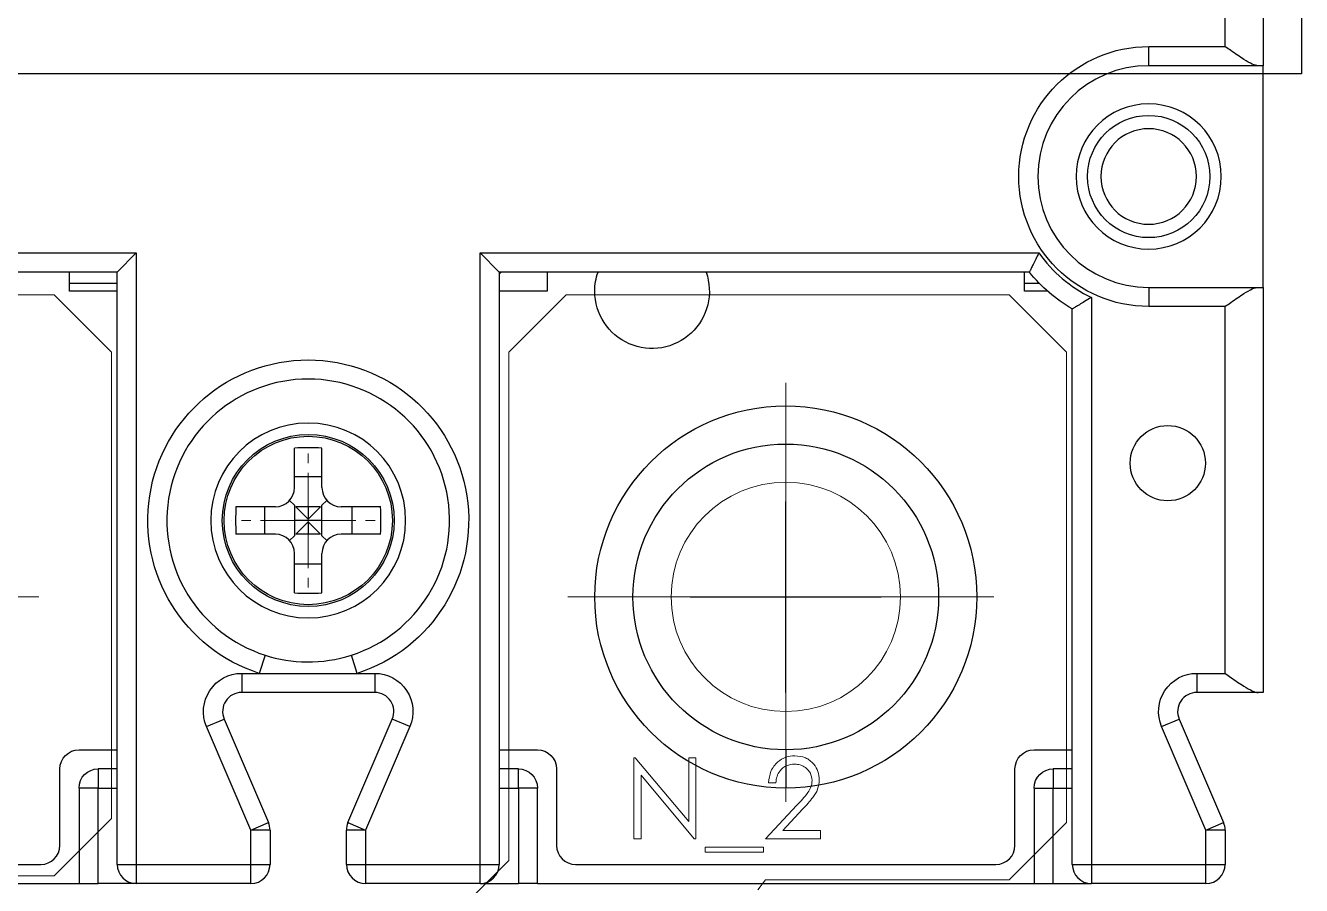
# Model space of a CAD drawing. Header units: millimetres. Extents: x 60229 to 91621, y 21923 to 36546.
# Drawn here: x 82762.3 to 82795.7, y 30088.6 to 30111.1 of the extents above; entities that cross this region are included whole.
import ezdxf

# ---------------------------------------------------------------- set-up
doc = ezdxf.new("R2010")
doc.units = ezdxf.units.MM
doc.linetypes.add('AM_ISO08W050', pattern=[18, 12, -1.5, 3, -1.5])
doc.linetypes.add('CENTER', pattern=[2, 1.25, -0.25, 0.25, -0.25])
for name, color, linetype in [('1', 7, 'Continuous'), ('DEF_AXIS', 7, 'Continuous'), ('DEF_FEATURE', 7, 'Continuous')]:
    doc.layers.add(name, color=color, linetype=linetype)
doc.layers.add('AM_07_중심선', color=1, linetype='AM_ISO08W050', lineweight=18)

# ---------------------------------------------------------------- blocks, each defined once
blk = doc.blocks.new('PS2-40S3P40G-DM')
at = {"color": 7, "linetype": 'Continuous', "lineweight": 0}
for p, q in [((64.805, 63.092), (76.505, 63.092)), ((76.505, 63.092), (78.005, 61.592)), ((88.405, 61.592), (89.905, 63.092)), ((89.905, 63.092), (101.505, 63.092)), ((101.505, 63.092), (103.005, 61.592)), ((78.005, 61.592), (78.005, 49.392)), ((88.405, 48.292), (88.405, 61.592)), ((103.005, 61.592), (103.005, 49.292)), ((91.677, 48.865), (91.677, 50.981)), ((91.677, 50.981), (91.717, 50.981)), ((91.717, 50.981), (93.115, 49.315)), ((93.115, 49.315), (93.115, 50.981)), ((93.115, 50.981), (93.305, 50.981)), ((93.305, 50.981), (93.305, 48.865)), ((93.262, 48.865), (91.867, 50.527)), ((91.867, 50.527), (91.867, 48.865)), ((95.395, 50.33), (95.205, 50.33)), ((95.123, 48.865), (95.944, 49.741)), ((96.106, 49.647), (95.576, 49.082)), ((76.505, 47.892), (78.005, 49.392)), ((101.505, 47.792), (103.005, 49.292)), ((91.867, 48.865), (91.677, 48.865)), ((93.305, 48.865), (93.262, 48.865)), ((96.561, 48.865), (95.123, 48.865)), ((95.576, 49.082), (96.561, 49.082)), ((96.561, 49.082), (96.561, 48.865)), ((93.549, 48.648), (95.069, 48.648)), ((93.549, 48.512), (93.549, 48.648)), ((95.069, 48.512), (93.549, 48.512)), ((95.069, 48.648), (95.069, 48.512)), ((88.405, 48.292), (87.405, 47.292)), ((76.505, 47.892), (72.605, 47.892)), ((94.926, 47.528), (95.125, 47.792)), ((95.125, 47.792), (101.505, 47.792))]:
    blk.add_line(p, q, dxfattribs=at)
at = {"color": 1, "lineweight": -3}
for p, q in [((95.655, 52.692), (95.655, 57.692)), ((93.155, 55.192), (98.155, 55.192))]:
    blk.add_line(p, q, dxfattribs=at)
at = {"color": 7, "linetype": 'Continuous', "lineweight": 0}
blk.add_circle((95.655, 55.192), 3, dxfattribs=at)
for points, knots in [([(95.205, 50.33), (95.217, 50.433), (95.242, 50.639), (95.422, 50.874), (95.652, 51.015), (95.814, 51.029), (95.895, 51.036)], [0, 0, 0, 0, 0.280029, 0.559514, 0.779668, 1, 1, 1, 1]), ([(95.885, 50.819), (95.813, 50.811), (95.668, 50.796), (95.505, 50.664), (95.417, 50.499), (95.402, 50.386), (95.395, 50.33)], [0, 0, 0, 0, 0.27969, 0.558782, 0.779141, 1, 1, 1, 1]), ([(96.344, 50.389), (96.335, 50.455), (96.318, 50.586), (96.188, 50.724), (96.04, 50.807), (95.937, 50.815), (95.885, 50.819)], [0, 0, 0, 0, 0.279127, 0.558979, 0.779351, 1, 1, 1, 1]), ([(95.895, 51.036), (95.989, 51.027), (96.178, 51.009), (96.388, 50.837), (96.514, 50.628), (96.528, 50.48), (96.534, 50.406)], [0, 0, 0, 0, 0.279893, 0.559186, 0.779573, 1, 1, 1, 1]), ([(95.944, 49.741), (96.046, 49.845), (96.187, 49.991), (96.327, 50.217), (96.339, 50.332), (96.344, 50.389)], [0, 0, 0, 0, 0.560721, 0.780535, 1, 1, 1, 1]), ([(96.534, 50.406), (96.526, 50.322), (96.509, 50.154), (96.339, 49.901), (96.195, 49.743), (96.106, 49.647)], [0, 0, 0, 0, 0.279291, 0.559157, 1, 1, 1, 1])]:
    blk.add_open_spline(points, degree=3, knots=knots, dxfattribs=at)
blk = doc.blocks.new('HGM-100AF(4P)')
at = {"color": 1, "ltscale": 5}
blk.add_lwpolyline([(-50.613, 25.184), (51.387, 25.184), (51.387, -43.816), (-50.613, -43.816)], close=True, dxfattribs=at)
at = {"layer": '1', "color": 7, "linetype": 'Continuous'}
for p, q in [((49.387, -43.1), (49.387, -28.9)), ((50.387, -29), (50.387, -43.6)), ((47.387, -43.1), (49.387, -43.1)), ((47.387, -43.6), (47.387, -43.1)), ((50.253, -43.6), (47.387, -43.6)), ((50.387, -43.6), (50.253, -43.6)), ((50.387, -49.4), (50.387, -43.6)), ((4.887, -48.5), (20.887, -48.5)), ((20.887, -48.5), (20.387, -49)), ((20.887, -48.5), (20.887, -64.5)), ((29.887, -48.5), (44.514, -48.5)), ((29.887, -64.5), (29.887, -48.5)), ((29.887, -48.5), (30.387, -49)), ((20.387, -49), (5.387, -49)), ((19.137, -49.5), (19.137, -49)), ((20.387, -64.5), (20.387, -49)), ((44.264, -49), (30.387, -49)), ((30.387, -49), (30.387, -64.5)), ((31.637, -49), (31.637, -49.5)), ((44.137, -49.5), (44.137, -49)), ((20.387, -49.3), (19.136, -49.3)), ((44.53, -49.3), (44.137, -49.3)), ((47.387, -49.4), (50.253, -49.4)), ((47.387, -49.4), (47.387, -49.9)), ((50.253, -49.4), (50.387, -49.4)), ((50.387, -49.4), (50.387, -60)), ((20.387, -49.5), (19.137, -49.5)), ((31.637, -49.5), (30.387, -49.5)), ((44.741, -49.5), (44.137, -49.5)), ((45.887, -49.662), (45.887, -64.5)), ((45.387, -64.5), (45.387, -49.964)), ((49.387, -49.9), (47.387, -49.9)), ((49.387, -59.5), (49.387, -49.9)), ((24.258, -59.024), (24.106, -59.5)), ((26.667, -59.5), (26.515, -59.024)), ((23.645, -59.5), (24.106, -59.5)), ((23.645, -59.5), (23.645, -60)), ((24.106, -59.5), (26.667, -59.5)), ((26.667, -59.5), (27.128, -59.5)), ((27.128, -59.5), (27.128, -60)), ((48.645, -59.5), (49.387, -59.5)), ((48.645, -59.5), (48.645, -60)), ((27.128, -60), (23.645, -60)), ((50.253, -60), (48.645, -60)), ((50.387, -60), (50.253, -60)), ((22.726, -60.894), (23.185, -60.697)), ((23.185, -60.697), (24.346, -63.406)), ((26.427, -63.406), (27.588, -60.697)), ((28.047, -60.894), (27.588, -60.697)), ((47.726, -60.894), (48.185, -60.697)), ((48.185, -60.697), (49.346, -63.406)), ((23.887, -63.603), (22.726, -60.894)), ((28.047, -60.894), (26.887, -63.603)), ((48.887, -63.603), (47.726, -60.894)), ((19.387, -61.5), (20.387, -61.5)), ((30.387, -61.5), (31.387, -61.5)), ((37.887, -61.5), (37.887, -62.5)), ((44.387, -61.5), (45.387, -61.5)), ((18.887, -64), (18.887, -62)), ((19.887, -62), (19.887, -62.5)), ((20.387, -62), (19.887, -62)), ((30.887, -62), (30.387, -62)), ((30.887, -62.5), (30.887, -62)), ((31.887, -62), (31.887, -64)), ((43.887, -64), (43.887, -62)), ((44.887, -62), (44.887, -62.5)), ((45.387, -62), (44.887, -62)), ((19.887, -62.5), (19.387, -62.5)), ((19.387, -62.5), (19.387, -65)), ((19.887, -62.5), (20.387, -62.5)), ((19.887, -65), (19.887, -62.5)), ((30.387, -62.5), (30.887, -62.5)), ((30.887, -62.5), (30.887, -65)), ((31.387, -62.5), (30.887, -62.5)), ((31.387, -65), (31.387, -62.5)), ((44.387, -62.5), (44.387, -65)), ((44.387, -62.5), (44.887, -62.5)), ((44.887, -65), (44.887, -62.5)), ((44.887, -62.5), (45.387, -62.5)), ((23.887, -63.603), (24.346, -63.406)), ((26.427, -63.406), (26.887, -63.603)), ((48.887, -63.603), (49.346, -63.406)), ((23.887, -64.5), (23.887, -63.603)), ((24.387, -63.603), (23.887, -63.603)), ((24.387, -63.603), (24.387, -64.5)), ((26.887, -63.603), (26.387, -63.603)), ((26.387, -64.5), (26.387, -63.603)), ((26.887, -63.603), (26.887, -64.5)), ((48.887, -64.5), (48.887, -63.603)), ((49.387, -63.603), (48.887, -63.603)), ((49.387, -63.603), (49.387, -64.5)), ((7.387, -64.5), (18.387, -64.5)), ((20.387, -64.5), (20.887, -64.5)), ((20.887, -64.5), (23.887, -64.5)), ((20.887, -64.5), (20.887, -65)), ((23.887, -65), (23.887, -64.5)), ((23.887, -64.5), (24.387, -64.5)), ((26.387, -64.5), (26.887, -64.5)), ((26.887, -64.5), (29.887, -64.5)), ((26.887, -64.5), (26.887, -65)), ((29.887, -64.5), (30.387, -64.5)), ((29.887, -65), (29.887, -64.5)), ((32.387, -64.5), (43.387, -64.5)), ((45.387, -64.5), (45.887, -64.5)), ((45.887, -64.5), (48.887, -64.5)), ((45.887, -64.5), (45.887, -65)), ((48.887, -65), (48.887, -64.5)), ((48.887, -64.5), (49.387, -64.5)), ((6.387, -65), (19.387, -65)), ((19.387, -65), (19.887, -65)), ((20.887, -65), (19.887, -65)), ((23.887, -65), (20.887, -65)), ((29.887, -65), (26.887, -65)), ((29.887, -65), (30.887, -65)), ((31.387, -65), (30.887, -65)), ((31.387, -65), (44.387, -65)), ((44.387, -65), (44.887, -65)), ((44.887, -65), (45.887, -65)), ((48.887, -65), (45.887, -65))]:
    blk.add_line(p, q, dxfattribs=at)
at = {"layer": '1', "color": 7, "linetype": 'Continuous', "extrusion": (0, 0, -1)}
for centre, radius in [((-47.387, -46.5), 1.9), ((-47.387, -46.5), 1.25), ((-25.387, -55.5), 2.55), ((-25.387, -55.5), 2.55)]:
    blk.add_circle(centre, radius, dxfattribs=at)
at = {"layer": '1', "color": 7, "linetype": 'Continuous'}
for centre, radius in [((47.387, -46.5), 1.6), ((47.887, -54), 0.985), ((25.387, -55.5), 2.25), ((25.387, -55.5), 2.25)]:
    blk.add_circle(centre, radius, dxfattribs=at)
at = {"layer": '1', "color": 7, "linetype": 'Continuous', "extrusion": (0, 0, -1)}
for centre, radius, start, end in [((-47.387, -46.5), 3.4, 270, 90), ((-29.617, -48), 1.3, 230.2855, 233.6956), ((-34.387, -49.5), 1.5, 160.5319, 0), ((-34.387, -49.5), 1.5, 0, 19.4681), ((-47.387, -46.5), 4, 300, 321.3178), ((-25.387, -55.5), 4.2, 287.7528, 252.2472), ((-37.887, -57.5), 5, 270, 180), ((-37.887, -57.5), 4, 270, 90), ((-37.887, -57.5), 4, 90, 180), ((-37.887, -57.5), 5, 180, 270), ((-37.887, -57.5), 4, 180, 270), ((-23.645, -60.5), 1, 336.8014, 90), ((-27.128, -60.5), 1, 90, 203.1986), ((-48.645, -60.5), 1, 336.8014, 90), ((-19.387, -62), 0.5, 0, 90), ((-31.387, -62), 0.5, 90, 180), ((-44.387, -62), 0.5, 0, 90), ((-19.887, -62.5), 0.5, 0, 90), ((-30.887, -62.5), 0.5, 90, 180), ((-44.887, -62.5), 0.5, 0, 90)]:
    blk.add_arc(centre, radius, start, end, dxfattribs=at)
at = {"layer": '1', "color": 7, "linetype": 'Continuous'}
for centre, radius, start, end in [((47.387, -46.5), 2.9, 90, 270), ((47.387, -46.5), 3.5, 214.8499, 244.6231), ((25.387, -55.5), 3.7, 287.7528, 252.2472), ((23.645, -60.5), 0.5, 90, 203.1986), ((27.128, -60.5), 0.5, 336.8014, 90), ((48.645, -60.5), 0.5, 90, 203.1986), ((23.887, -63.603), 0.5, 0, 23.1986), ((26.887, -63.603), 0.5, 156.8014, 180), ((48.887, -63.603), 0.5, 0, 23.1986), ((18.387, -64), 0.5, 270, 0), ((32.387, -64), 0.5, 180, 270), ((43.387, -64), 0.5, 270, 0), ((20.887, -64.5), 0.5, 180, 270), ((23.887, -64.5), 0.5, 270, 0), ((26.887, -64.5), 0.5, 180, 270), ((29.887, -64.5), 0.5, 270, 0), ((45.887, -64.5), 0.5, 180, 270), ((48.887, -64.5), 0.5, 270, 0)]:
    blk.add_arc(centre, radius, start, end, dxfattribs=at)
for points, knots in [([(50.253, -43.6), (50.21, -43.6), (50.157, -43.583), (50.032, -43.528), (49.957, -43.485), (49.771, -43.368), (49.654, -43.288), (49.49, -43.173), (49.441, -43.138), (49.39, -43.102), (49.388, -43.101), (49.387, -43.1)], [0, 0, 0, 0, 0.218238, 0.218238, 0.476822, 0.476822, 0.842206, 0.842206, 0.994598, 0.994598, 1, 1, 1, 1]), ([(44.514, -48.5), (44.514, -48.501), (44.513, -48.503), (44.485, -48.556), (44.458, -48.609), (44.407, -48.71), (44.382, -48.758), (44.341, -48.842), (44.323, -48.878), (44.295, -48.937), (44.283, -48.96), (44.268, -48.992), (44.264, -49), (44.264, -49)], [0, 0, 0, 0, 0.005958, 0.005958, 0.218171, 0.218171, 0.430811, 0.430811, 0.625102, 0.625102, 0.812312, 0.812312, 1, 1, 1, 1]), ([(49.387, -49.9), (49.388, -49.899), (49.39, -49.898), (49.441, -49.862), (49.49, -49.827), (49.654, -49.712), (49.771, -49.632), (49.957, -49.515), (50.032, -49.472), (50.157, -49.417), (50.21, -49.4), (50.253, -49.4)], [0, 0, 0, 0, 0.005402, 0.005402, 0.157794, 0.157794, 0.523178, 0.523178, 0.781762, 0.781762, 1, 1, 1, 1]), ([(45.887, -49.662), (45.885, -49.663), (45.884, -49.664), (45.824, -49.702), (45.765, -49.738), (45.661, -49.802), (45.614, -49.83), (45.535, -49.877), (45.501, -49.897), (45.446, -49.93), (45.424, -49.942), (45.395, -49.96), (45.387, -49.964), (45.387, -49.964)], [0, 0, 0, 0, 0.005546, 0.005546, 0.248681, 0.248681, 0.458814, 0.458814, 0.645122, 0.645122, 0.822703, 0.822703, 1, 1, 1, 1]), ([(24.258, -59.024), (24.61, -59.136), (24.981, -59.196), (25.743, -59.204), (26.14, -59.144), (26.515, -59.024)], [0, 0, 0, 0, 0.483534, 0.483534, 1, 1, 1, 1]), ([(49.387, -59.5), (49.388, -59.501), (49.39, -59.502), (49.441, -59.538), (49.49, -59.573), (49.654, -59.688), (49.771, -59.768), (49.957, -59.885), (50.032, -59.928), (50.157, -59.983), (50.21, -60), (50.253, -60)], [0, 0, 0, 0, 0.005402, 0.005402, 0.157794, 0.157794, 0.523178, 0.523178, 0.781762, 0.781762, 1, 1, 1, 1])]:
    blk.add_open_spline(points, degree=3, knots=knots, dxfattribs=at)
at = {"layer": 'AM_07_중심선', "ltscale": 3}
for p, q in [((37.887, -57.5), (37.887, -51.895)), ((12.887, -57.5), (18.335, -57.5)), ((37.887, -57.5), (32.179, -57.5)), ((37.887, -57.5), (37.887, -62.862)), ((37.887, -57.5), (43.335, -57.5))]:
    blk.add_line(p, q, dxfattribs=at)
at = {"layer": 'AM_07_중심선', "color": 1, "linetype": 'CENTER'}
for q in [(25.387, -53.5), (23.386, -55.5), (25.387, -57.5), (27.387, -55.5)]:
    blk.add_line((25.387, -55.5), q, dxfattribs=at)
at = {"layer": 'DEF_AXIS', "color": 7, "linetype": 'Continuous'}
for p, q in [((25.747, -54.355), (25.027, -54.355)), ((24.242, -55.14), (24.242, -55.86)), ((25.387, -55.462), (25.065, -55.14)), ((25.708, -55.14), (25.065, -55.14)), ((25.387, -55.462), (25.708, -55.14)), ((25.387, -55.14), (25.387, -55.462)), ((26.532, -55.14), (26.532, -55.86)), ((25.747, -55.5), (25.027, -55.5)), ((25.387, -55.538), (25.065, -55.86)), ((25.387, -55.538), (25.387, -55.86)), ((25.387, -55.538), (25.708, -55.86)), ((25.708, -55.86), (25.065, -55.86)), ((25.747, -56.645), (25.027, -56.645))]:
    blk.add_line(p, q, dxfattribs=at)
for centre, radius, start, end in [((25.386, -71.418), 17.818, 88.8426, 91.1574), ((41.097, -55.5), 17.61, 178.8287, 181.1713), ((9.676, -55.5), 17.61, 358.8287, 1.1713), ((25.386, -39.582), 17.818, 268.8426, 271.1574)]:
    blk.add_arc(centre, radius, start, end, dxfattribs=at)
at = {"layer": 'DEF_FEATURE', "color": 7, "linetype": 'Continuous'}
for p, q in [((25.027, -54.64), (25.027, -53.604)), ((25.747, -54.64), (25.747, -53.604)), ((25.027, -55.102), (24.899, -54.974)), ((25.027, -55.102), (25.027, -55.898)), ((25.874, -54.974), (25.747, -55.102)), ((25.747, -55.898), (25.747, -55.102)), ((24.527, -55.14), (23.49, -55.14)), ((27.283, -55.14), (26.247, -55.14)), ((24.527, -55.86), (23.49, -55.86)), ((24.899, -56.026), (25.027, -55.898)), ((25.747, -55.898), (25.874, -56.026)), ((27.283, -55.86), (26.247, -55.86)), ((25.027, -57.396), (25.027, -56.36)), ((25.747, -57.396), (25.747, -56.36))]:
    blk.add_line(p, q, dxfattribs=at)
blk.add_circle((25.387, -55.5), 2.203, dxfattribs=at)
for centre, start, end in [((24.527, -54.64), 270, 0), ((26.247, -54.64), 180, 270), ((24.527, -56.36), 0, 90), ((26.247, -56.36), 90, 180)]:
    blk.add_arc(centre, 0.5, start, end, dxfattribs=at)

msp = doc.modelspace()

# ---------------------------------------------------------------- block references
at = {"linetype": 'Continuous', "lineweight": -2}
msp.add_blockref('HGM-100AF(4P)', (82744.31, 30153.646), dxfattribs=at)
at = {"lineweight": -2}
msp.add_blockref('PS2-40S3P40G-DM', (82686.541, 30040.954), dxfattribs=at)

doc.saveas('drawing.dxf')
